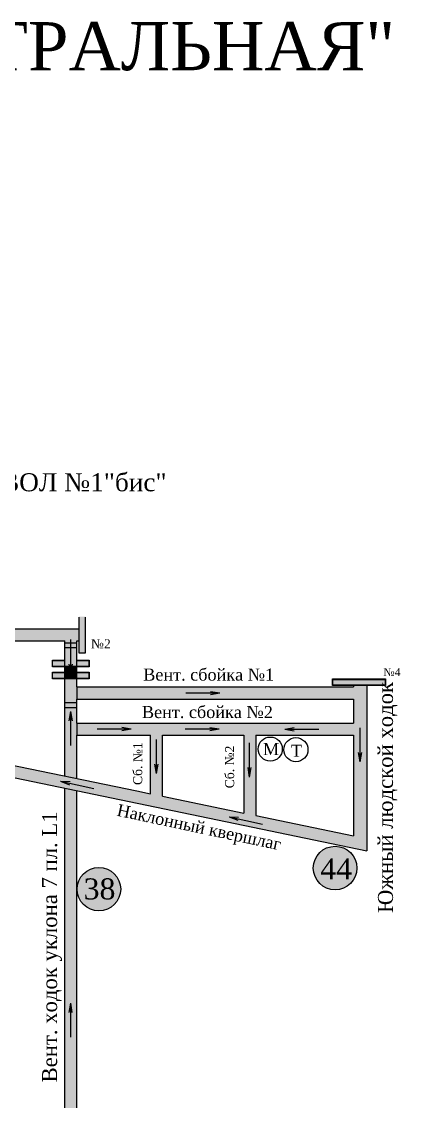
# Model space of a CAD drawing. Header units: millimetres. Extents: x -1382 to 289, y -482 to 459.
# Drawn here: x -216.9 to -90.9, y 79.9 to 439 of the extents above; entities that cross this region are included whole.
import ezdxf

# ---------------------------------------------------------------- set-up
doc = ezdxf.new("R2010")
doc.units = ezdxf.units.MM
for name, color, linetype in [('Датчики метана', 7, 'Continuous'), ('Двери', 7, 'Continuous'), ('название', 1, 'Continuous'), ('Номера перемычек', 7, 'Continuous'), ('Перемычки', 7, 'Continuous'), ('Пожарные арки', 7, 'Continuous'), ('Позиции', 7, 'Continuous'), ('Струя', 7, 'Continuous'), ('Телефоны', 7, 'Continuous')]:
    doc.layers.add(name, color=color, linetype=linetype)
doc.styles.get("Standard").update_dxf_attribs({"font": 'TIMES.TTF', "height": 10})

msp = doc.modelspace()

# ---------------------------------------------------------------- hatches: boundary and pattern name
at = {"layer": 'Двери'}
h = msp.add_hatch(color=256, dxfattribs=at)
h.paths.add_polyline_path([(-202.56, 226.66), (-206.66, 226.66), (-206.66, 224.46), (-202.56, 224.46), (-202.56, 224.56), (-206.56, 224.56), (-206.56, 226.56), (-202.56, 226.56)])
h.paths.add_polyline_path([(-198.56, 224.56), (-202.56, 224.56), (-202.56, 224.46), (-198.56, 224.46)])
h.paths.add_polyline_path([(-194.46, 226.66), (-198.56, 226.66), (-198.56, 226.56), (-194.56, 226.56), (-194.56, 224.56), (-198.56, 224.56), (-198.56, 224.46), (-194.46, 224.46)])
h = msp.add_hatch(color=3, dxfattribs=at)
h.paths.add_polyline_path([(-206.56, 226.56), (-206.56, 224.56), (-202.56, 224.56), (-202.56, 226.56)])
h.paths.add_polyline_path([(-194.56, 224.56), (-194.56, 226.56), (-198.56, 226.56), (-198.56, 224.56)])
h = msp.add_hatch(color=256, dxfattribs=at)
h.paths.add_polyline_path([(-202.56, 222.66), (-206.66, 222.66), (-206.66, 220.46), (-202.56, 220.46), (-202.56, 220.56), (-206.56, 220.56), (-206.56, 222.56), (-202.56, 222.56)])
h.paths.add_polyline_path([(-198.56, 220.56), (-202.56, 220.56), (-202.56, 220.46), (-198.56, 220.46)])
h.paths.add_polyline_path([(-194.46, 222.66), (-198.56, 222.66), (-198.56, 222.56), (-194.56, 222.56), (-194.56, 220.56), (-198.56, 220.56), (-198.56, 220.46), (-194.46, 220.46)])
h = msp.add_hatch(color=3, dxfattribs=at)
h.paths.add_polyline_path([(-206.56, 222.56), (-206.56, 220.56), (-202.56, 220.56), (-202.56, 222.56)])
h.paths.add_polyline_path([(-194.56, 220.56), (-194.56, 222.56), (-198.56, 222.56), (-198.56, 220.56)])
at = {"layer": 'Перемычки'}
h = msp.add_hatch(color=256, dxfattribs=at)
h.paths.add_polyline_path([(-195.62, 228.87), (-195.62, 232.97), (-195.72, 232.97), (-195.72, 228.97), (-197.72, 228.97), (-197.72, 232.97), (-197.82, 232.97), (-197.82, 228.87)])
h.paths.add_polyline_path([(-195.72, 232.97), (-195.62, 232.97), (-195.62, 241.07), (-197.82, 241.07), (-197.82, 232.97), (-197.72, 232.97), (-197.72, 240.97), (-195.72, 240.97)])
h = msp.add_hatch(color=3, dxfattribs=at)
h.paths.add_polyline_path([(-197.72, 228.97), (-195.72, 228.97), (-195.72, 232.97), (-197.72, 232.97)])
h.paths.add_polyline_path([(-195.72, 236.97), (-197.72, 236.97), (-197.72, 232.97), (-195.72, 232.97)])
h.paths.add_polyline_path([(-195.72, 236.97), (-195.72, 240.97), (-197.72, 240.97), (-197.72, 236.97)])
h = msp.add_hatch(color=256, dxfattribs=at)
h.paths.add_polyline_path([(-113.5, 220.37), (-113.5, 218.22), (-95.9, 218.22), (-95.9, 220.37)])
h.paths.add_polyline_path([(-96.02, 220.25), (-96.02, 218.35), (-113.37, 218.35), (-113.37, 220.25)], flags=16)
msp.add_hatch(color=3, dxfattribs=at).paths.add_polyline_path([(-113.37, 220.25), (-113.37, 218.35), (-96.02, 218.35), (-96.02, 220.25)])
at = {"layer": 'Позиции', "true_color": 0xfed6b9}
for points in [[(-197.72, 237.09), (-225.78, 237.09), (-225.78, 233.09), (-202.56, 233.09), (-202.56, 224.56), (-198.56, 224.56), (-198.56, 233.09), (-197.72, 233.09)], [(-198.56, 224.46), (-202.56, 224.46), (-202.56, 220.56), (-198.56, 220.56)]]:
    msp.add_hatch(color=254, dxfattribs=at).paths.add_polyline_path(points)
at = {"layer": 'Позиции', "true_color": 0xe0c2ff}
for points in [[(-198.56, 217.71), (-198.56, 220.46), (-202.56, 220.46), (-202.56, 188.08), (-198.56, 187.25), (-198.56, 201.71), (-198.56, 205.71), (-198.56, 208.18), (-198.56, 213.71)], [(-198.56, 183.2), (-202.56, 184.03), (-202.56, 20.89), (-198.56, 20.89)], [(-198.41, 150.46, 1), (-183.92, 150.46, 1)]]:
    msp.add_hatch(color=254, dxfattribs=at).paths.add_polyline_path(points)
at = {"layer": 'Позиции'}
h = msp.add_hatch(color=51, dxfattribs=at)
h.paths.add_polyline_path([(-102.13, 218.27), (-106.5, 218.27), (-106.5, 217.71), (-138.56, 217.71), (-198.56, 217.71), (-198.56, 213.71), (-106.5, 213.71), (-106.5, 205.71), (-198.56, 205.71), (-198.56, 201.71), (-174, 201.71), (-174, 182.18), (-178.56, 183.12), (-241.26, 196.07), (-241.26, 192.07), (-102.13, 163.17)])
h.paths.add_polyline_path([(-170, 201.71), (-158.56, 201.71), (-143.01, 201.71), (-143.01, 175.78), (-170, 181.36)], flags=16)
h.paths.add_polyline_path([(-139.01, 201.71), (-106.5, 201.71), (-106.5, 168.24), (-139.01, 174.95)], flags=16)
h.paths.add_polyline_path([(-144.93, 185.12), (-144.93, 200.56), (-149.65, 200.56), (-149.65, 185.12)], flags=8)
for points in [[(-202.56, 188.08), (-241.26, 196.07), (-241.26, 192.07), (-224.92, 188.67), (-224.81, 189.18), (-220.89, 188.36), (-221, 187.86), (-202.56, 184.03), (-202.56, 185.82), (-203.93, 186.37), (-202.56, 186.31)], [(-119.88, 157.49, 1), (-105.4, 157.49, 1)]]:
    msp.add_hatch(color=51, dxfattribs=at).paths.add_polyline_path(points)

# ---------------------------------------------------------------- linework, layer by layer
for p, q in [((-241.26, 237.09), (-197.72, 237.09)), ((-241.26, 233.09), (-202.56, 233.09)), ((-202.56, 188.08), (-202.56, 233.09)), ((-198.56, 217.71), (-198.56, 233.09)), ((-198.56, 233.09), (-197.72, 233.09)), ((-198.56, 217.71), (-138.56, 217.71)), ((-138.56, 217.71), (-106.5, 217.71)), ((-106.57, 218.27), (-101.99, 218.27)), ((-106.5, 218.5), (-106.5, 217.71)), ((-102.13, 218.4), (-102.13, 163.17)), ((-198.56, 213.71), (-106.5, 213.71)), ((-198.56, 205.71), (-198.56, 213.71)), ((-106.5, 213.71), (-106.5, 205.71)), ((-198.56, 205.71), (-198.56, 208.18)), ((-198.56, 205.71), (-106.5, 205.71)), ((-106.5, 208.18), (-106.5, 205.71)), ((-198.56, 201.71), (-174, 201.71)), ((-198.56, 187.25), (-198.56, 201.71)), ((-174, 182.18), (-174, 201.72)), ((-170, 181.36), (-170, 201.71)), ((-170, 201.71), (-158.56, 201.71)), ((-158.56, 201.71), (-143.01, 201.71)), ((-143.01, 201.71), (-143.01, 175.78)), ((-139.01, 201.71), (-139.01, 174.95)), ((-139.01, 201.71), (-106.5, 201.71)), ((-106.5, 201.71), (-106.5, 168.24)), ((-241.26, 196.07), (-178.56, 183.12)), ((-202.56, 194.8), (-202.56, 196.18)), ((-198.56, 193.97), (-198.56, 196.18)), ((-249.26, 193.73), (-102.13, 163.17)), ((-202.56, 20.89), (-202.56, 184.03)), ((-198.56, 20.89), (-198.56, 183.2)), ((-178.56, 183.12), (-174, 182.18)), ((-170, 181.36), (-143.01, 175.78)), ((-139.01, 174.95), (-106.5, 168.24))]:
    msp.add_line(p, q)
at = {"layer": 'Датчики метана', "color": 7}
msp.add_circle((-134.19, 197.07), 4, dxfattribs=at)
at = {"layer": 'Двери'}
for points in [[(-198.56, 226.66), (-194.46, 226.66), (-194.46, 224.46), (-206.66, 224.46), (-206.66, 226.66), (-202.56, 226.66)], [(-198.56, 226.56), (-194.56, 226.56), (-194.56, 224.56), (-206.56, 224.56), (-206.56, 226.56), (-202.56, 226.56)], [(-198.56, 222.66), (-194.46, 222.66), (-194.46, 220.46), (-206.66, 220.46), (-206.66, 222.66), (-202.56, 222.66)], [(-198.56, 222.56), (-194.56, 222.56), (-194.56, 220.56), (-206.56, 220.56), (-206.56, 222.56), (-202.56, 222.56)]]:
    msp.add_lwpolyline(points, dxfattribs=at)
at = {"layer": 'Перемычки'}
msp.add_lwpolyline([(-195.72, 240.97), (-195.72, 228.97), (-197.72, 228.97), (-197.72, 240.97)], dxfattribs=at)
for points in [[(-113.5, 220.37), (-95.9, 220.37), (-95.9, 218.22), (-113.5, 218.22)], [(-113.37, 220.25), (-96.02, 220.25), (-96.02, 218.35), (-113.37, 218.35)]]:
    msp.add_lwpolyline(points, close=True, dxfattribs=at)
at = {"layer": 'Пожарные арки', "color": 1}
for p, q in [((-202.56, 232.39), (-198.56, 232.39)), ((-202.56, 230.84), (-198.56, 230.84)), ((-202.56, 212.5), (-198.56, 212.5)), ((-202.56, 210.87), (-198.56, 210.87))]:
    msp.add_line(p, q, dxfattribs=at)
at = {"layer": 'Позиции', "color": 51}
for p, q in [((-198.56, 217.71), (-198.56, 213.71)), ((-198.56, 205.71), (-198.56, 201.71))]:
    msp.add_line(p, q, dxfattribs=at)
at = {"layer": 'Позиции'}
for centre in [(-112.64, 157.49), (-191.17, 150.46)]:
    msp.add_circle(centre, 7.24, dxfattribs=at)
at = {"layer": 'Струя', "color": 1}
for q in [(-200.54, 233.54), (-201.05, 225.34), (-200.01, 225.34)]:
    msp.add_line((-200.52, 222.23), q, dxfattribs=at)
at = {"layer": 'Струя', "color": 5}
for p, q in [((-150.99, 215.63), (-162.29, 215.61)), ((-150.99, 215.63), (-154.1, 216.15)), ((-150.99, 215.63), (-154.1, 215.1)), ((-200.61, 209.51), (-201.13, 206.4)), ((-200.61, 209.51), (-200.61, 198.2)), ((-200.61, 209.51), (-200.09, 206.4)), ((-180.42, 203.68), (-191.73, 203.66)), ((-180.42, 203.68), (-183.53, 204.2)), ((-180.42, 203.68), (-183.53, 203.15)), ((-151.23, 203.67), (-162.53, 203.65)), ((-151.23, 203.67), (-154.34, 204.18)), ((-151.23, 203.67), (-154.34, 203.14)), ((-129.39, 203.7), (-126.28, 204.23)), ((-129.39, 203.7), (-118.09, 203.7)), ((-129.39, 203.7), (-126.28, 203.18)), ((-104.29, 192.77), (-104.32, 204.08)), ((-172.03, 188.92), (-172.05, 200.22)), ((-141.05, 187.77), (-141.07, 199.08)), ((-104.29, 192.77), (-104.82, 195.88)), ((-104.29, 192.77), (-103.78, 195.89)), ((-172.03, 188.92), (-172.56, 192.03)), ((-172.03, 188.92), (-171.51, 192.03)), ((-141.05, 187.77), (-141.57, 190.88)), ((-141.05, 187.77), (-140.53, 190.88)), ((-203.93, 186.37), (-192.89, 183.95)), ((-203.93, 186.37), (-201, 185.2)), ((-203.93, 186.37), (-200.78, 186.22)), ((-147.86, 174.54), (-136.82, 172.12)), ((-147.86, 174.54), (-144.71, 174.39)), ((-147.86, 174.54), (-144.93, 173.37)), ((-200.65, 112.51), (-201.17, 109.4)), ((-200.65, 112.51), (-200.65, 101.2)), ((-200.65, 112.51), (-200.13, 109.4))]:
    msp.add_line(p, q, dxfattribs=at)
at = {"layer": 'Телефоны', "color": 7}
msp.add_circle((-125.66, 196.86), 4, dxfattribs=at)

# ---------------------------------------------------------------- texts
for s, height, p in [('СТВОЛ №1"бис"', 6, (-235.31, 282.81)), ('Вент. сбойка №1', 4, (-176.43, 219.83)), ('Вент. сбойка №2', 4, (-176.86, 207.38))]:
    msp.add_text(s, height=height).set_placement(p)
for s, height, rotation, p in [('Южный людской ходок', 5, 90, (-93.39, 142.53)), ('Cб. №1', 3, 90, (-176.78, 185.11)), ('Cб. №2', 3, 90, (-146.21, 184.02)), ('Наклонный квершлаг', 4, 348, (-185.45, 174.93)), ('Вент. ходок уклона 7 пл. L1', 5, 90, (-205.08, 86.17))]:
    msp.add_text(s, height=height, rotation=rotation).set_placement(p)
at = {"layer": 'Датчики метана'}
msp.add_text('M', height=4, dxfattribs=at).set_placement((-136.61, 195.04))
at = {"layer": 'название', "color": 0, "lineweight": 20}
msp.add_text('СХЕМА ВЕНТИЛЯЦИИ ОП "ШАХТА "ЦЕНТРАЛЬНАЯ"', height=16, dxfattribs=at).set_placement((-702.16, 422.86))
at = {"layer": 'Номера перемычек'}
for s, height, p in [('№2', 3, (-193.82, 230.58)), ('№4', 2.6, (-96.57, 221.36))]:
    msp.add_text(s, height=height, dxfattribs=at).set_placement(p)
at = {"layer": 'Позиции'}
for s, p in [('44', (-117.58, 153.73)), ('38', (-196.26, 147.05))]:
    msp.add_text(s, height=7, dxfattribs=at).set_placement(p)
at = {"layer": 'Телефоны'}
msp.add_text('Т', height=4, dxfattribs=at).set_placement((-127.3, 194.5))

doc.saveas('drawing.dxf')
